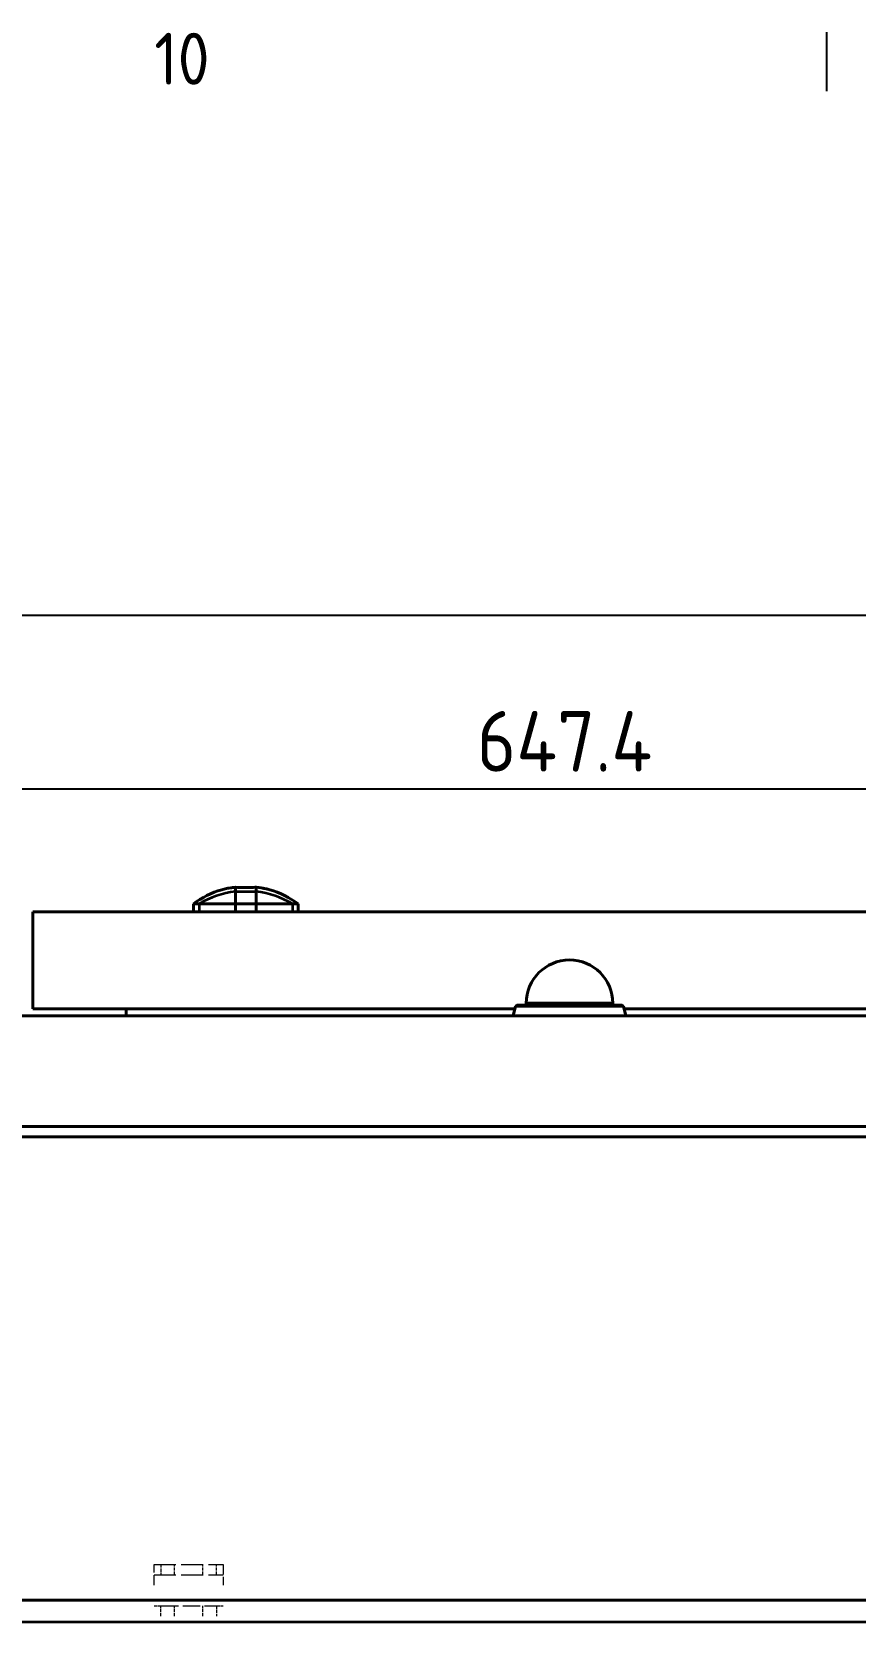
# Model space of a CAD drawing. Header units: millimetres. Extents: x 0 to 5945, y 0 to 4205.
# Drawn here: x 2371.5 to 2609.3, y 3655.9 to 4122 of the extents above; entities that cross this region are included whole.
import ezdxf

# ---------------------------------------------------------------- set-up
doc = ezdxf.new("R2010")
doc.units = ezdxf.units.MM
doc.header["$LTSCALE"] = 5
doc.linetypes.add('DASHED', pattern=[0.2067, 0.1654, -0.0413])
doc.layers.get('0').update_dxf_attribs({"color": 3, "lineweight": 25})
for name, color, linetype, lineweight in [('가려진 것(ISO)', 2, 'DASHED', 18), ('가려진 좁은 것(ISO)', 2, 'DASHED', 18), ('가시적인 것(ISO)', 3, 'Continuous', 40), ('가시적인 좁은 것(ISO)', 3, 'Continuous', 35), ('경계(ISO)', 7, 'Continuous', 25), ('치수(ISO)', 2, 'Continuous', 25)]:
    doc.layers.add(name, color=color, linetype=linetype, lineweight=lineweight)
doc.styles.add('문자 텍스트_PSTEK_POSCO', font='isocp.shx')
doc.styles.add('치수 텍스트_PSTEK_POSCO', font='isocp.shx')
doc.dimstyles.new('치수_PSTEK_POSCO', dxfattribs={"dimscale": 5, "dimtxt": 3.5, "dimasz": 2.5, "dimexe": 2, "dimexo": 2.5, "dimgap": 1, "dimtad": 1, "dimrnd": 1e-08, "dimdsep": 46, "dimtxsty": '치수 텍스트_PSTEK_POSCO', "dimcen": 0.09, "dimdle": 10, "dimclrd": 7, "dimclre": 7, "dimclrt": 2, "dimadec": 1, "dimazin": 2, "dimtfac": 1, "dimtmove": 0, "dimatfit": 3, "dimfxl": 0, "dimtolj": 1, "dimlwd": -1, "dimlwe": -1, "dimarcsym": 0})

# ---------------------------------------------------------------- blocks, each defined once
blk = doc.blocks.new('경계 Default Border')
at = {"layer": '경계(ISO)'}
blk.add_line((520.187, 821), (520.187, 824.4), dxfattribs=at)
at = {"layer": '경계(ISO)', "color": 2, "insert": (481.35, 821.371), "char_height": 3, "attachment_point": 7, "style": '문자 텍스트_PSTEK_POSCO'}
blk.add_mtext('10', dxfattribs=at)
blk = doc.blocks.new('*D29')
at = {"layer": 'Defpoints', "color": 0}
for p in [(2850.37, 3903.42), (2202.97, 3662.72), (2850.37, 3662.72)]:
    blk.add_point(p, dxfattribs=at)
at = {"layer": '치수(ISO)', "color": 7}
for p, q in [((2202.97, 3675.22), (2202.97, 3913.42)), ((2850.37, 3675.22), (2850.37, 3913.42)), ((2215.47, 3903.42), (2837.87, 3903.42))]:
    blk.add_line(p, q, dxfattribs=at)
for points in [[(2215.47, 3905.51), (2215.47, 3901.34), (2202.97, 3903.42)], [(2837.87, 3905.51), (2837.87, 3901.34), (2850.37, 3903.42)]]:
    blk.add_solid(points, dxfattribs=at)
at = {"layer": '치수(ISO)', "color": 2, "insert": (2499.89, 3917.17), "char_height": 17.5, "attachment_point": 4, "style": '치수 텍스트_PSTEK_POSCO'}
blk.add_mtext('\\A1;647.4', dxfattribs=at)
blk = doc.blocks.new('*D57')
at = {"layer": 'Defpoints', "color": 0}
for p in [(2924.17, 3953.64), (2924.17, 3473.92), (1547.17, 3428.67)]:
    blk.add_point(p, dxfattribs=at)
at = {"layer": '치수(ISO)', "color": 7}
for p, q in [((1547.17, 3441.17), (1547.17, 3963.64)), ((2924.17, 3486.42), (2924.17, 3963.64)), ((1559.67, 3953.64), (2911.67, 3953.64))]:
    blk.add_line(p, q, dxfattribs=at)
for points in [[(1559.67, 3955.73), (1559.67, 3951.56), (1547.17, 3953.64)], [(2911.67, 3955.73), (2911.67, 3951.56), (2924.17, 3953.64)]]:
    blk.add_solid(points, dxfattribs=at)
at = {"layer": '치수(ISO)', "color": 2, "insert": (2215.54, 3967.39), "char_height": 17.5, "attachment_point": 4, "style": '치수 텍스트_PSTEK_POSCO'}
blk.add_mtext('\\A1;1377', dxfattribs=at)

msp = doc.modelspace()

# ---------------------------------------------------------------- linework, layer by layer
at = {"layer": '가려진 것(ISO)', "ltscale": 7.618686}
for p, q in [((2406.668, 3679.415), (2426.668, 3679.415)), ((2406.668, 3676.415), (2426.668, 3676.415))]:
    msp.add_line(p, q, dxfattribs=at)
at = {"layer": '가려진 것(ISO)', "ltscale": 3.49512}
for p, q in [((2406.668, 3673.415), (2406.668, 3679.415)), ((2426.668, 3679.415), (2426.668, 3673.415))]:
    msp.add_line(p, q, dxfattribs=at)
at = {"layer": '가려진 것(ISO)', "ltscale": 1.142718}
for p, q in [((2412.568, 3676.415), (2412.568, 3679.415)), ((2420.768, 3676.415), (2420.768, 3679.415)), ((2412.568, 3664.415), (2412.568, 3667.415)), ((2420.768, 3664.415), (2420.768, 3667.415))]:
    msp.add_line(p, q, dxfattribs=at)
at = {"layer": '가려진 것(ISO)', "ltscale": 1.196656}
for p, q in [((2406.668, 3667.415), (2408.668, 3667.415)), ((2424.668, 3667.415), (2426.668, 3667.415))]:
    msp.add_line(p, q, dxfattribs=at)
at = {"layer": '가려진 것(ISO)', "ltscale": 6.094929}
msp.add_line((2408.668, 3667.415), (2424.668, 3667.415), dxfattribs=at)
at = {"layer": '가려진 좁은 것(ISO)', "ltscale": 1.142718}
for p, q in [((2408.668, 3679.415), (2408.668, 3676.415)), ((2424.668, 3676.415), (2424.668, 3679.415)), ((2408.668, 3664.415), (2408.668, 3667.415)), ((2424.668, 3667.415), (2424.668, 3664.415))]:
    msp.add_line(p, q, dxfattribs=at)
at = {"layer": '가시적인 것(ISO)'}
for p, q in [((2430.168, 3875), (2430.168, 3873.756)), ((2430.168, 3873.756), (2430.168, 3870.184)), ((2436.168, 3875), (2436.168, 3873.756)), ((2436.168, 3873.756), (2436.168, 3870.184)), ((2418.03, 3870.184), (2418.03, 3867.915)), ((2430.168, 3870.184), (2430.168, 3867.915)), ((2430.168, 3870.184), (2436.168, 3870.184)), ((2436.168, 3870.184), (2436.168, 3867.915)), ((2448.305, 3870.184), (2448.305, 3867.915)), ((2371.668, 3867.915), (2681.668, 3867.915)), ((2371.668, 3839.915), (2371.668, 3867.915)), ((2511.087, 3840.626), (2510.414, 3837.915)), ((2511.468, 3840.915), (2511.087, 3840.626)), ((2542.248, 3840.626), (2511.087, 3840.626)), ((2541.868, 3840.915), (2511.468, 3840.915)), ((2514.168, 3840.915), (2514.168, 3841.515)), ((2539.168, 3840.915), (2539.168, 3841.515)), ((2541.868, 3840.915), (2542.248, 3840.626)), ((2542.248, 3840.626), (2542.921, 3837.915)), ((2791.668, 3837.915), (2261.668, 3837.915)), ((2371.668, 3839.915), (2510.911, 3839.915)), ((2398.668, 3837.915), (2398.668, 3839.915)), ((2542.424, 3839.915), (2681.668, 3839.915)), ((2261.668, 3805.915), (2791.668, 3805.915)), ((2261.668, 3802.915), (2791.668, 3802.915)), ((2209.368, 3669.115), (2843.968, 3669.115))]:
    msp.add_line(p, q, dxfattribs=at)
for centre, radius, start, end in [((2433.168, 3850.175), 25.09, 106.01284, 127.10854), ((2433.168, 3850.175), 25.09, 52.89146, 73.98716), ((2526.668, 3841.515), 12.5, 0, 180)]:
    msp.add_arc(centre, radius, start, end, dxfattribs=at)
for points in [[(2423.125, 3873.168), (2423.216, 3873.208), (2423.355, 3873.268), (2423.537, 3873.344)], [(2430.176, 3875.001), (2430.174, 3875.001), (2430.171, 3875.001), (2430.168, 3875)], [(2430.176, 3875.001), (2431.138, 3874.978), (2432.158, 3874.963), (2433.166, 3874.963)], [(2433.166, 3874.963), (2434.175, 3874.963), (2435.196, 3874.978), (2436.159, 3875.001)], [(2436.167, 3875), (2436.164, 3875.001), (2436.161, 3875.001), (2436.159, 3875.001)]]:
    msp.add_open_spline(points, degree=3, dxfattribs=at)
for points, knots in [([(2426.246, 3874.292), (2427.074, 3874.529), (2428.045, 3874.73), (2429.439, 3874.922), (2429.803, 3874.965), (2430.173, 3875.001)], [0, 0, 0, 0, 0.34312454, 0.34312454, 0.45974379, 0.45974379, 0.45974379, 0.45974379]), ([(2436.162, 3875.001), (2437.183, 3874.902), (2438.162, 3874.749), (2439.401, 3874.477), (2439.755, 3874.387), (2440.089, 3874.292)], [0, 0, 0, 0, 0.32177369, 0.32177369, 0.45994357, 0.45994357, 0.45994357, 0.45994357]), ([(2419.704, 3870.184), (2419.425, 3870.184), (2419.181, 3870.184), (2418.762, 3870.184), (2418.588, 3870.184), (2418.169, 3870.184), (2418.086, 3870.184), (2418.03, 3870.184)], [-0.79365146, -0.79365146, -0.79365146, -0.79365146, -0.59526888, -0.59526888, -0.39685764, -0.39685764, -0.000001, -0.000001, -0.000001, -0.000001]), ([(2430.168, 3870.184), (2429.731, 3870.184), (2429.299, 3870.185), (2428.45, 3870.184), (2428.033, 3870.184), (2426.808, 3870.184), (2426.029, 3870.184), (2424.807, 3870.184), (2424.339, 3870.184), (2423.003, 3870.184), (2422.207, 3870.184), (2420.808, 3870.184), (2420.207, 3870.184), (2419.704, 3870.184)], [-1.4345196, -1.4345196, -1.4345196, -1.4345196, -1.3002693, -1.3002693, -1.1658564, -1.1658564, -0.8969451, -0.8969451, -0.7176518, -0.7176518, -0.3586651, -0.3586651, -0.000001, -0.000001, -0.000001, -0.000001]), ([(2446.631, 3870.184), (2446.128, 3870.184), (2445.527, 3870.184), (2444.128, 3870.184), (2443.332, 3870.184), (2441.996, 3870.184), (2441.529, 3870.184), (2440.306, 3870.184), (2439.527, 3870.184), (2438.302, 3870.184), (2437.885, 3870.184), (2437.036, 3870.185), (2436.604, 3870.184), (2436.168, 3870.184)], [-1.4373876, -1.4373876, -1.4373876, -1.4373876, -1.077998, -1.077998, -0.718291, -0.718291, -0.538642, -0.538642, -0.2691978, -0.2691978, -0.1345178, -0.1345178, -0.000001, -0.000001, -0.000001, -0.000001]), ([(2448.305, 3870.184), (2448.249, 3870.184), (2448.166, 3870.184), (2447.747, 3870.184), (2447.573, 3870.184), (2447.154, 3870.184), (2446.91, 3870.184), (2446.631, 3870.184)], [-0.79418282, -0.79418282, -0.79418282, -0.79418282, -0.39706048, -0.39706048, -0.1985164, -0.1985164, -0.000001, -0.000001, -0.000001, -0.000001])]:
    msp.add_open_spline(points, degree=3, knots=knots, dxfattribs=at)
at = {"layer": '가시적인 좁은 것(ISO)'}
for p, q in [((2430.168, 3873.756), (2436.168, 3873.756)), ((2419.704, 3870.184), (2419.704, 3867.915)), ((2446.631, 3870.184), (2446.631, 3867.915)), ((2539.168, 3841.515), (2514.168, 3841.515)), ((2843.968, 3662.715), (2209.368, 3662.715))]:
    msp.add_line(p, q, dxfattribs=at)
for centre, major_axis, ratio, start_param, end_param in [((2433.168, 3849.956), (25.09, 0), 0.9554249, 1.6906526, 2.1372097), ((2433.166, 3874.663), (0, 0.3), 0.0001228, 0, 0.0910911), ((2433.168, 3849.956), (25.09, 0), 0.9554249, 1.0043829, 1.45094)]:
    msp.add_ellipse(centre, major_axis=major_axis, ratio=ratio, start_param=start_param, end_param=end_param, dxfattribs=at)
for points, knots in [([(2430.168, 3875), (2429.886, 3874.972), (2429.604, 3874.941), (2429.323, 3874.905), (2429.161, 3874.884), (2428.999, 3874.861), (2428.838, 3874.837), (2428.478, 3874.784), (2428.121, 3874.724), (2427.766, 3874.654), (2427.686, 3874.638), (2427.607, 3874.622), (2427.527, 3874.606), (2427.094, 3874.516), (2426.663, 3874.411), (2426.246, 3874.292)], [0.00000793, 0.00000793, 0.00000793, 0.00000793, 0.21119499, 0.21119499, 0.21119499, 0.33333333, 0.33333333, 0.33333333, 0.60556696, 0.60556696, 0.60556696, 0.66666667, 0.66666667, 0.66666667, 0.99999999, 0.99999999, 0.99999999, 0.99999999]), ([(2433.166, 3874.962), (2432.691, 3874.962), (2432.203, 3874.965), (2431.703, 3874.971), (2431.662, 3874.972), (2431.621, 3874.973), (2431.579, 3874.973), (2431.119, 3874.979), (2430.647, 3874.988), (2430.168, 3875)], [0.00000001, 0.00000001, 0.00000001, 0.00000001, 0.5, 0.5, 0.5, 0.54110047, 0.54110047, 0.54110047, 0.9999982, 0.9999982, 0.9999982, 0.9999982]), ([(2436.167, 3875), (2435.814, 3874.991), (2435.442, 3874.984), (2435.049, 3874.977), (2434.955, 3874.976), (2434.86, 3874.975), (2434.764, 3874.973), (2434.265, 3874.966), (2433.732, 3874.962), (2433.166, 3874.962)], [0, 0, 0, 0, 0.4038634, 0.4038634, 0.4038634, 0.5, 0.5, 0.5, 1, 1, 1, 1]), ([(2440.089, 3874.292), (2439.716, 3874.399), (2439.321, 3874.497), (2438.911, 3874.584), (2438.843, 3874.599), (2438.774, 3874.613), (2438.705, 3874.627), (2438.36, 3874.697), (2438.003, 3874.76), (2437.624, 3874.818), (2437.475, 3874.841), (2437.321, 3874.863), (2437.165, 3874.884), (2436.846, 3874.927), (2436.513, 3874.966), (2436.168, 3875)], [0, 0, 0, 0, 0.33333333, 0.33333333, 0.33333333, 0.38903885, 0.38903885, 0.38903885, 0.66666667, 0.66666667, 0.66666667, 0.77640056, 0.77640056, 0.77640056, 0.99998914, 0.99998914, 0.99998914, 0.99998914])]:
    msp.add_open_spline(points, degree=3, knots=knots, dxfattribs=at)

# ---------------------------------------------------------------- block references
at = {"xscale": 5, "yscale": 5, "zscale": 5}
msp.add_blockref('경계 Default Border', (0, 0), dxfattribs=at)

# ---------------------------------------------------------------- dimensions: what is measured, and where the dimension line sits
at = {"layer": '치수(ISO)', "color": 7}
dim = msp.add_linear_dim(base=(2924.168, 3953.643), p1=(1547.168, 3428.665), p2=(2924.168, 3473.915), angle=180, dimstyle='치수_PSTEK_POSCO', override={"dimdec": 2, "dimtp": 0, "dimtm": 0, "dimtdec": 2, "dimtofl": 0, "dimatfit": 1}, dxfattribs=at)
dim.commit()
dim.dimension.update_dxf_attribs({"geometry": '*D57', "text_midpoint": (2235.668, 3953.643), "dimtype": 160})
dim = msp.add_linear_dim(base=(2850.368, 3903.424), p1=(2202.968, 3662.715), p2=(2850.368, 3662.715), dimstyle='치수_PSTEK_POSCO', override={"dimdec": 2, "dimtp": 0, "dimtm": 0, "dimtdec": 2, "dimtofl": 0, "dimatfit": 1}, dxfattribs=at)
dim.commit()
dim.dimension.update_dxf_attribs({"geometry": '*D29', "text_midpoint": (2526.668, 3903.424), "dimtype": 160})

doc.saveas('drawing.dxf')
